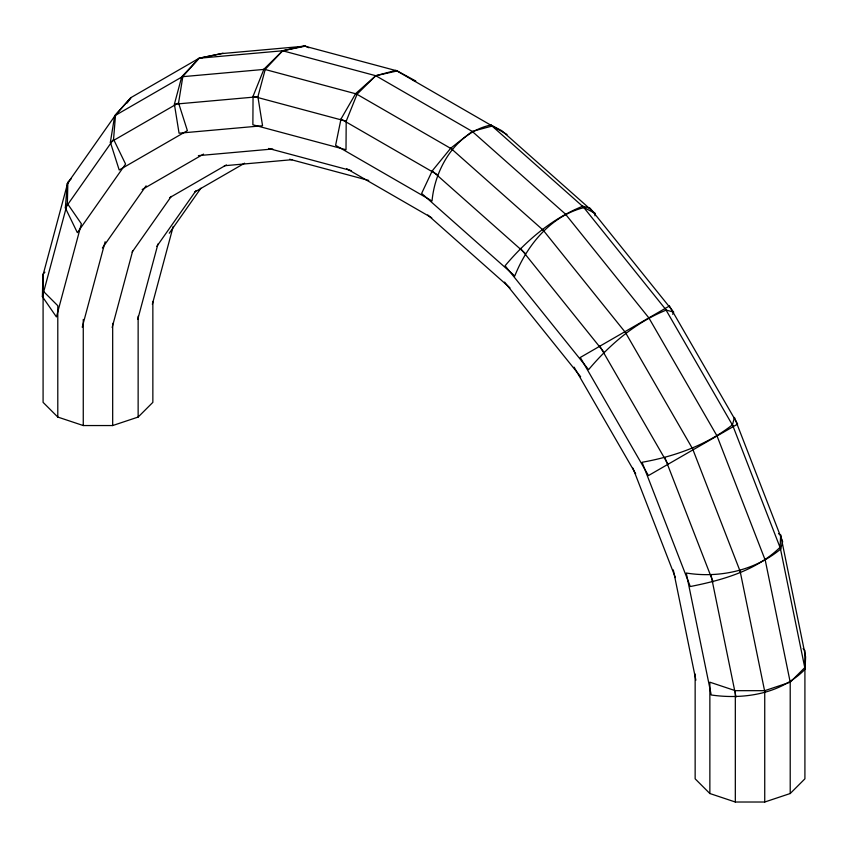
<?xml version="1.0" encoding="UTF-8"?>
<svg xmlns="http://www.w3.org/2000/svg" width="848" height="848" viewBox="0 0 848 848"><rect width="100%" height="100%" fill="white"/><g stroke="black" fill="none" stroke-linecap="round" stroke-linejoin="round"><path stroke-width="1.27" d="M413.23 80.359L415.785 81.048L397.267 70.935L304.135 45.983L282.649 50.774L263.951 69.176L253.054 96.269L252.874 124.783L346.005 149.736L346.196 121.222L357.093 94.139L375.791 75.726L395.878 70.342L507.009 134.503M67.861 182.394L67.352 203.478L81.376 223.798L56.424 316.94L42.4 296.62L42.898 275.536L67.861 182.394L71.359 178.578M780.679 549.048L732.471 424.784L734.442 417.439L782.651 541.692L780.679 549.048C754.837 570.598 719.168 578.368 686.265 573.025L711.228 694.978C743.887 699.78 781.39 693.812 805.102 669.199L780.139 547.236L780.648 534.94L778.485 533.668M805.102 669.199L805.6 656.903L780.648 534.94M115.529 114.989L113.558 139.326L125.578 164.077L77.369 232.67L65.349 207.919L67.321 183.581L115.529 114.989L130.963 97.594L199.142 58.226L223.035 53.223M308.916 47.764L305.428 46.11L221.922 53.572L199.142 58.226L182.861 76.426L178.557 102.926L187.376 130.634L119.197 170.003L110.367 142.284L114.681 115.784L130.963 97.594L127.189 102.958M397.267 70.935L375.791 75.726L355.704 93.545L340.991 119.017L335.607 145.315L432.035 200.987C435.098 167.565 456.341 132.383 490.907 124.995L501.804 130.719L594.946 213.304L594.978 215.816M42.4 296.62L67.352 203.478M82.235 327.211L105.141 241.722M112.169 327.487L132.68 250.934M695.148 674.033L695.148 778.824L709.861 793.527L735.322 802.017L764.737 802.017L790.209 793.527L790.209 682.184L765.256 560.231L717.037 435.967L648.858 317.873L565.351 213.993L472.209 131.398L375.791 75.726L282.649 50.774L265.254 69.303L257.898 96.746L262.562 125.748L179.055 133.2L174.391 104.209L181.748 76.765L199.142 58.226L282.649 50.774L305.428 46.11M137.8 319.219L157.972 243.948M152.343 304.294L173.204 226.458M672.676 314.311L673.609 312.075L590.102 208.195L582.746 206.223C552.101 218.498 526.163 240.694 505.09 265.763L588.597 369.643C609.67 344.574 635.608 322.388 666.252 310.103L673.609 312.075M492.296 126.013L472.209 131.398L450.733 148.199L432.215 170.893L421.636 193.408L514.778 275.992C526.958 245.305 550.871 215.816 584.049 207.59L594.946 213.304M65.349 207.919L113.558 139.326M102.407 247.987L146.1 185.829M132.108 252.121L171.275 196.397M156.859 246.323L196.026 190.599M169.271 233.221L200.912 188.203M67.321 183.581L69.038 181.652M44.923 272.197L43.089 274.031L43.089 402.355L57.791 417.057L83.263 425.548L112.678 425.548L138.139 417.057L152.852 402.355L152.852 301.496M804.911 667.482L790.209 682.184L764.737 690.675L735.322 690.675L709.861 682.184L709.861 793.527M790.209 793.527L804.911 778.824L804.911 650.501L803.077 648.656M780.139 547.236C756.278 570.662 722.305 580.202 690.283 586.53L642.074 462.277C674.319 456.553 706.511 445.189 732.471 424.784M114.681 115.784L182.861 76.426M110.367 142.284L178.557 102.926M142.188 189.528L203.552 154.103M169.568 197.732L226.384 164.925M194.595 192.072L244.595 163.208M181.748 76.765L265.254 69.303M174.391 104.209L257.898 96.746M198.39 155.629L272.77 148.994M224.37 165.742L292.221 159.678M263.951 69.176L357.093 94.139M253.054 96.269L346.196 121.222M268.551 148.453L351.485 170.671M289.624 159.244L368.721 180.444M355.704 93.545L452.122 149.216M340.991 119.017L437.42 174.688M346.662 168.678L431.749 217.798M490.907 124.995L584.049 207.59M450.733 148.199L543.865 230.783M432.215 170.893L525.357 253.478M427.763 214.968L510.008 287.896M43.089 291.012L57.791 305.715L57.791 417.057M582.746 206.223L666.252 310.103M542.572 229.416L626.078 333.296M520.513 248.369L604.02 352.249M504.56 282.087L580.626 376.713M665.139 308.471L733.319 426.565M624.965 331.663L693.145 449.769M599.854 346.164L668.044 464.259M574.096 367.152L635.661 473.778M692.286 447.977L740.505 572.241M664.853 457.613L713.062 581.866M632.915 468.096L675.4 577.594M739.965 570.428L764.917 692.392M711.059 575.114L736.011 697.077M673.312 569.909L695.879 680.191M764.737 690.675L764.737 802.017M735.322 690.675L735.322 802.017M138.139 316.198L138.139 417.057M112.678 323.374L112.678 425.548M83.263 319.452L83.263 425.548M669.443 305.99L580.276 357.474L648.455 475.569L737.633 424.085L669.443 305.99"/></g></svg>
